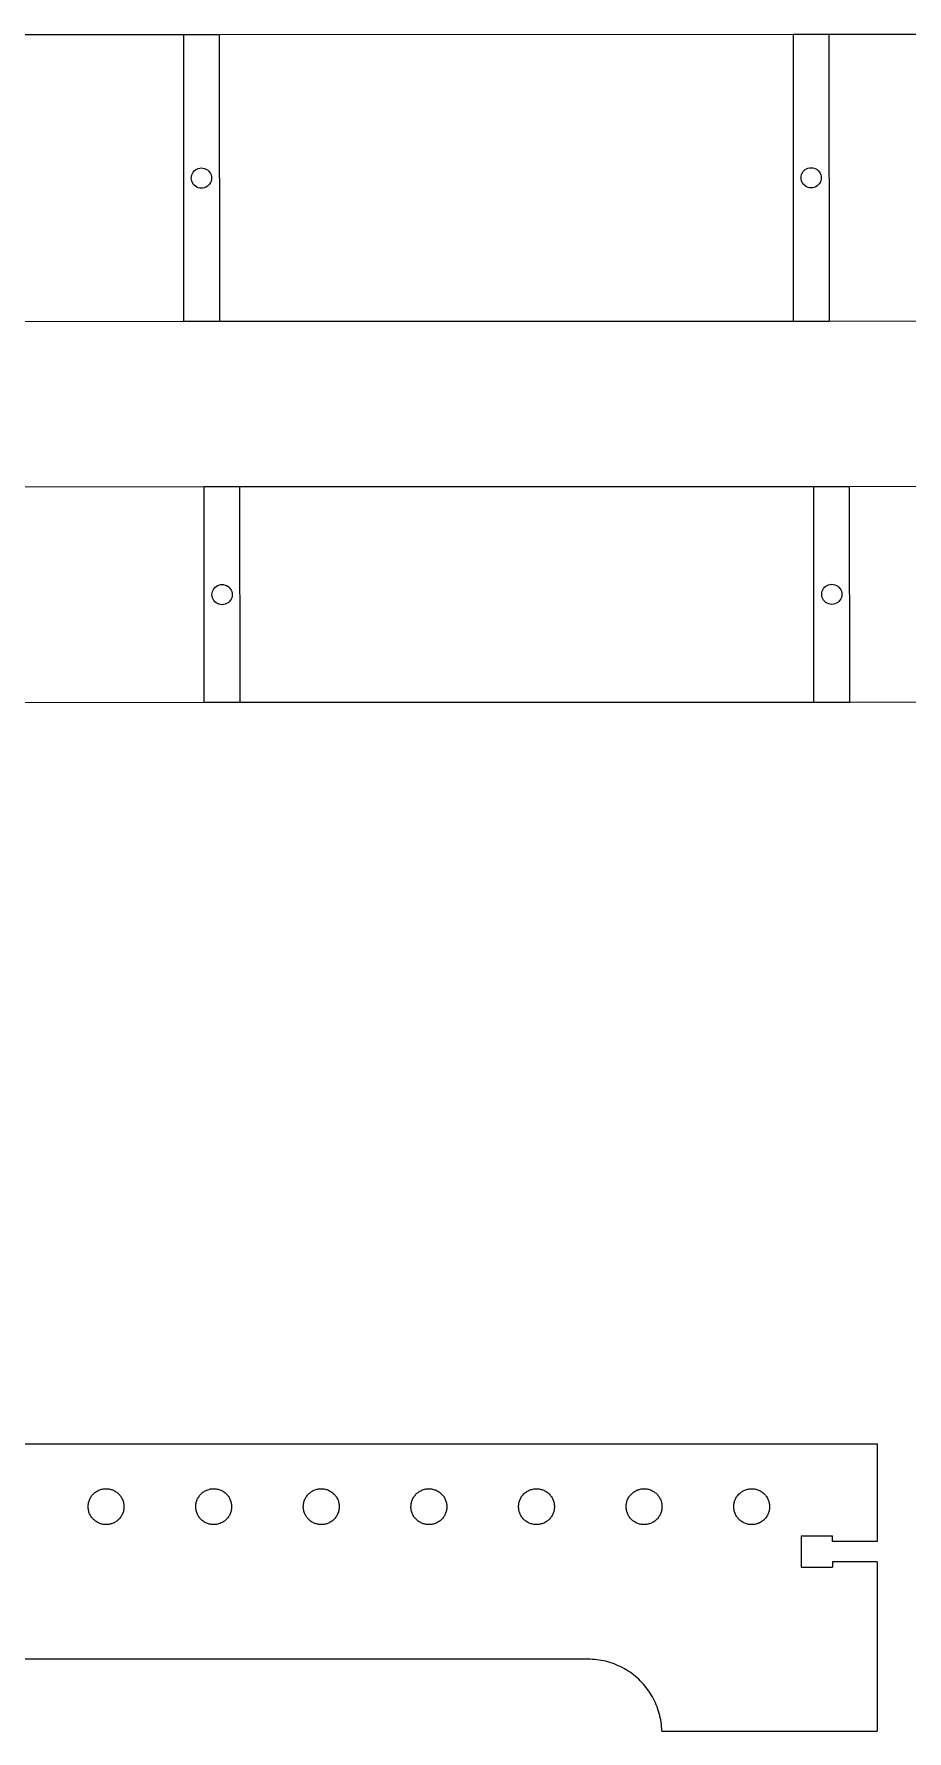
# Model space of a CAD drawing. Extents: x -71 to 71, y -22 to 22.
# Drawn here: x 41.87 to 54.04, y -22 to 1.64 of the extents above; entities that cross this region are included whole.
import ezdxf

# ---------------------------------------------------------------- set-up
doc = ezdxf.new("R2010")
doc.units = 0
doc.header["$MEASUREMENT"] = 0
doc.layers.get('0').update_dxf_attribs({"linetype": 'CONTINUOUS'})

msp = doc.modelspace()

# ---------------------------------------------------------------- linework, layer by layer
for p, q in [((35.956, 1.629), (43.956, 1.633)), ((43.956, 1.633), (43.958, -2.367)), ((43.956, 1.633), (44.456, 1.633)), ((44.456, 1.633), (52.456, 1.637)), ((44.456, 1.633), (44.458, -2.367)), ((52.456, 1.637), (52.458, -2.363)), ((52.456, 1.637), (52.956, 1.637)), ((52.956, 1.637), (60.956, 1.641)), ((52.956, 1.637), (52.958, -2.363)), ((44.143, -0.242), (44.163, -0.233)), ((44.163, -0.233), (44.185, -0.228)), ((44.185, -0.228), (44.207, -0.226)), ((44.207, -0.226), (44.229, -0.228)), ((44.229, -0.228), (44.25, -0.233)), ((44.25, -0.233), (44.271, -0.242)), ((52.643, -0.238), (52.663, -0.23)), ((52.663, -0.23), (52.685, -0.224)), ((52.685, -0.224), (52.707, -0.223)), ((52.707, -0.223), (52.729, -0.224)), ((52.729, -0.224), (52.75, -0.229)), ((52.75, -0.229), (52.771, -0.238)), ((44.066, -0.367), (44.068, -0.345)), ((44.068, -0.389), (44.066, -0.367)), ((44.068, -0.345), (44.073, -0.324)), ((44.073, -0.411), (44.068, -0.389)), ((44.073, -0.324), (44.082, -0.303)), ((44.082, -0.431), (44.073, -0.411)), ((44.082, -0.303), (44.093, -0.284)), ((44.093, -0.45), (44.082, -0.431)), ((44.093, -0.284), (44.108, -0.268)), ((44.108, -0.467), (44.093, -0.45)), ((44.108, -0.268), (44.124, -0.253)), ((44.124, -0.481), (44.108, -0.467)), ((44.124, -0.253), (44.143, -0.242)), ((44.271, -0.242), (44.29, -0.253)), ((44.29, -0.253), (44.306, -0.268)), ((44.306, -0.466), (44.29, -0.481)), ((44.306, -0.268), (44.321, -0.284)), ((44.321, -0.45), (44.306, -0.466)), ((44.321, -0.284), (44.332, -0.303)), ((44.332, -0.431), (44.321, -0.45)), ((44.332, -0.303), (44.341, -0.324)), ((44.341, -0.41), (44.332, -0.431)), ((44.341, -0.324), (44.346, -0.345)), ((44.346, -0.389), (44.341, -0.41)), ((44.346, -0.345), (44.348, -0.367)), ((44.348, -0.367), (44.346, -0.389)), ((52.566, -0.363), (52.568, -0.341)), ((52.568, -0.385), (52.566, -0.363)), ((52.568, -0.341), (52.573, -0.32)), ((52.573, -0.407), (52.568, -0.385)), ((52.573, -0.32), (52.582, -0.299)), ((52.582, -0.427), (52.573, -0.407)), ((52.582, -0.299), (52.593, -0.281)), ((52.593, -0.446), (52.582, -0.427)), ((52.593, -0.281), (52.608, -0.264)), ((52.608, -0.463), (52.593, -0.446)), ((52.608, -0.264), (52.624, -0.249)), ((52.624, -0.477), (52.608, -0.463)), ((52.624, -0.249), (52.643, -0.238)), ((52.771, -0.238), (52.79, -0.249)), ((52.79, -0.249), (52.806, -0.264)), ((52.806, -0.463), (52.79, -0.477)), ((52.806, -0.264), (52.821, -0.281)), ((52.821, -0.446), (52.806, -0.463)), ((52.821, -0.281), (52.832, -0.299)), ((52.832, -0.427), (52.821, -0.446)), ((52.832, -0.299), (52.841, -0.32)), ((52.841, -0.407), (52.832, -0.427)), ((52.841, -0.32), (52.846, -0.341)), ((52.846, -0.385), (52.841, -0.407)), ((52.846, -0.341), (52.848, -0.363)), ((52.848, -0.363), (52.846, -0.385)), ((44.143, -0.492), (44.124, -0.481)), ((44.164, -0.501), (44.143, -0.492)), ((44.185, -0.506), (44.164, -0.501)), ((44.207, -0.508), (44.185, -0.506)), ((44.229, -0.506), (44.207, -0.508)), ((44.251, -0.501), (44.229, -0.506)), ((44.271, -0.492), (44.251, -0.501)), ((44.29, -0.481), (44.271, -0.492)), ((52.643, -0.489), (52.624, -0.477)), ((52.664, -0.497), (52.643, -0.489)), ((52.685, -0.502), (52.664, -0.497)), ((52.707, -0.504), (52.685, -0.502)), ((52.729, -0.502), (52.707, -0.504)), ((52.751, -0.497), (52.729, -0.502)), ((52.771, -0.488), (52.751, -0.497)), ((52.79, -0.477), (52.771, -0.488)), ((52.458, -2.363), (44.458, -2.367)), ((52.958, -2.363), (52.458, -2.363)), ((60.958, -2.359), (52.958, -2.363)), ((43.958, -2.367), (35.958, -2.371)), ((44.458, -2.367), (43.958, -2.367)), ((44.244, -4.67), (36.244, -4.673)), ((44.246, -7.67), (44.244, -4.67)), ((44.744, -4.67), (44.244, -4.67)), ((52.744, -4.666), (44.744, -4.67)), ((44.746, -7.67), (44.744, -4.67)), ((52.746, -7.666), (52.744, -4.666)), ((53.244, -4.666), (52.744, -4.666)), ((61.244, -4.662), (53.244, -4.666)), ((53.246, -7.666), (53.244, -4.666)), ((44.356, -6.148), (44.361, -6.126)), ((44.361, -6.126), (44.37, -6.106)), ((44.37, -6.106), (44.381, -6.087)), ((44.381, -6.087), (44.395, -6.07)), ((44.395, -6.07), (44.412, -6.056)), ((44.412, -6.056), (44.431, -6.044)), ((44.431, -6.044), (44.451, -6.036)), ((44.451, -6.036), (44.473, -6.031)), ((44.473, -6.031), (44.495, -6.029)), ((44.495, -6.029), (44.517, -6.031)), ((44.517, -6.031), (44.538, -6.036)), ((44.538, -6.036), (44.559, -6.044)), ((44.559, -6.044), (44.578, -6.056)), ((44.578, -6.056), (44.594, -6.07)), ((44.594, -6.07), (44.609, -6.087)), ((44.609, -6.087), (44.62, -6.106)), ((44.62, -6.106), (44.629, -6.126)), ((44.629, -6.126), (44.634, -6.148)), ((52.854, -6.166), (52.856, -6.144)), ((52.856, -6.144), (52.861, -6.122)), ((52.861, -6.122), (52.87, -6.102)), ((52.87, -6.102), (52.881, -6.083)), ((52.881, -6.083), (52.895, -6.067)), ((52.895, -6.067), (52.912, -6.052)), ((52.912, -6.052), (52.931, -6.041)), ((52.931, -6.041), (52.951, -6.032)), ((52.951, -6.032), (52.973, -6.027)), ((52.973, -6.027), (52.995, -6.025)), ((52.995, -6.025), (53.017, -6.027)), ((53.017, -6.027), (53.038, -6.032)), ((53.038, -6.032), (53.059, -6.041)), ((53.059, -6.041), (53.078, -6.052)), ((53.078, -6.052), (53.094, -6.066)), ((53.094, -6.066), (53.109, -6.083)), ((53.109, -6.083), (53.12, -6.102)), ((53.12, -6.102), (53.129, -6.122)), ((53.129, -6.122), (53.134, -6.144)), ((53.134, -6.144), (53.136, -6.166)), ((44.354, -6.17), (44.356, -6.148)), ((44.356, -6.192), (44.354, -6.17)), ((44.361, -6.213), (44.356, -6.192)), ((44.37, -6.234), (44.361, -6.213)), ((44.381, -6.252), (44.37, -6.234)), ((44.396, -6.269), (44.381, -6.252)), ((44.412, -6.284), (44.396, -6.269)), ((44.431, -6.295), (44.412, -6.284)), ((44.452, -6.303), (44.431, -6.295)), ((44.473, -6.309), (44.452, -6.303)), ((44.495, -6.31), (44.473, -6.309)), ((44.517, -6.309), (44.495, -6.31)), ((44.538, -6.303), (44.517, -6.309)), ((44.559, -6.295), (44.538, -6.303)), ((44.578, -6.283), (44.559, -6.295)), ((44.594, -6.269), (44.578, -6.283)), ((44.609, -6.252), (44.594, -6.269)), ((44.62, -6.234), (44.609, -6.252)), ((44.629, -6.213), (44.62, -6.234)), ((44.634, -6.192), (44.629, -6.213)), ((44.634, -6.148), (44.636, -6.17)), ((44.636, -6.17), (44.634, -6.192)), ((52.856, -6.188), (52.854, -6.166)), ((52.861, -6.209), (52.856, -6.188)), ((52.87, -6.23), (52.861, -6.209)), ((52.881, -6.249), (52.87, -6.23)), ((52.896, -6.265), (52.881, -6.249)), ((52.912, -6.28), (52.896, -6.265)), ((52.931, -6.291), (52.912, -6.28)), ((52.952, -6.3), (52.931, -6.291)), ((52.973, -6.305), (52.952, -6.3)), ((52.995, -6.307), (52.973, -6.305)), ((53.017, -6.305), (52.995, -6.307)), ((53.038, -6.3), (53.017, -6.305)), ((53.059, -6.291), (53.038, -6.3)), ((53.078, -6.28), (53.059, -6.291)), ((53.094, -6.265), (53.078, -6.28)), ((53.109, -6.249), (53.094, -6.265)), ((53.12, -6.23), (53.109, -6.249)), ((53.129, -6.209), (53.12, -6.23)), ((53.134, -6.188), (53.129, -6.209)), ((53.136, -6.166), (53.134, -6.188)), ((36.246, -7.673), (44.246, -7.67)), ((44.246, -7.67), (44.746, -7.67)), ((44.746, -7.67), (52.746, -7.666)), ((52.746, -7.666), (53.246, -7.666)), ((53.246, -7.666), (61.246, -7.662)), ((35.628, -17.999), (53.628, -18)), ((53.628, -18), (53.628, -19.36)), ((42.722, -18.679), (42.732, -18.671)), ((42.732, -18.671), (42.743, -18.664)), ((42.743, -18.664), (42.754, -18.657)), ((42.754, -18.657), (42.766, -18.651)), ((42.766, -18.651), (42.778, -18.646)), ((42.778, -18.646), (42.79, -18.641)), ((42.79, -18.641), (42.802, -18.636)), ((42.802, -18.636), (42.815, -18.633)), ((42.815, -18.633), (42.828, -18.63)), ((42.828, -18.63), (42.841, -18.627)), ((42.841, -18.627), (42.854, -18.626)), ((42.854, -18.626), (42.867, -18.625)), ((42.867, -18.625), (42.88, -18.625)), ((42.88, -18.625), (42.893, -18.625)), ((42.893, -18.625), (42.906, -18.626)), ((42.906, -18.626), (42.919, -18.628)), ((42.919, -18.628), (42.932, -18.63)), ((42.932, -18.63), (42.944, -18.634)), ((42.944, -18.634), (42.957, -18.637)), ((42.957, -18.637), (42.969, -18.642)), ((42.969, -18.642), (42.981, -18.647)), ((42.981, -18.647), (42.993, -18.653)), ((42.993, -18.653), (43.004, -18.659)), ((43.004, -18.659), (43.016, -18.666)), ((43.016, -18.666), (43.026, -18.673)), ((43.026, -18.673), (43.037, -18.681)), ((44.218, -18.683), (44.228, -18.675)), ((44.228, -18.675), (44.239, -18.667)), ((44.239, -18.667), (44.25, -18.66)), ((44.25, -18.66), (44.261, -18.654)), ((44.261, -18.654), (44.273, -18.648)), ((44.273, -18.648), (44.285, -18.643)), ((44.285, -18.643), (44.297, -18.638)), ((44.297, -18.638), (44.31, -18.634)), ((44.31, -18.634), (44.322, -18.631)), ((44.322, -18.631), (44.335, -18.628)), ((44.335, -18.628), (44.348, -18.627)), ((44.348, -18.627), (44.361, -18.625)), ((44.361, -18.625), (44.374, -18.625)), ((44.374, -18.625), (44.387, -18.625)), ((44.387, -18.625), (44.4, -18.626)), ((44.4, -18.626), (44.413, -18.627)), ((44.413, -18.627), (44.426, -18.629)), ((44.426, -18.629), (44.439, -18.632)), ((44.439, -18.632), (44.452, -18.636)), ((44.452, -18.636), (44.464, -18.64)), ((44.464, -18.64), (44.476, -18.645)), ((44.476, -18.645), (44.488, -18.65)), ((44.488, -18.65), (44.5, -18.656)), ((44.5, -18.656), (44.511, -18.663)), ((44.511, -18.663), (44.522, -18.67)), ((44.522, -18.67), (44.532, -18.678)), ((45.722, -18.68), (45.732, -18.672)), ((45.732, -18.672), (45.743, -18.664)), ((45.743, -18.664), (45.754, -18.658)), ((45.754, -18.658), (45.766, -18.651)), ((45.766, -18.651), (45.778, -18.646)), ((45.778, -18.646), (45.79, -18.641)), ((45.79, -18.641), (45.802, -18.637)), ((45.802, -18.637), (45.815, -18.633)), ((45.815, -18.633), (45.828, -18.63)), ((45.828, -18.63), (45.84, -18.628)), ((45.84, -18.628), (45.853, -18.626)), ((45.853, -18.626), (45.866, -18.625)), ((45.866, -18.625), (45.88, -18.625)), ((45.88, -18.625), (45.893, -18.625)), ((45.893, -18.625), (45.906, -18.626)), ((45.906, -18.626), (45.919, -18.628)), ((45.919, -18.628), (45.931, -18.631)), ((45.931, -18.631), (45.944, -18.634)), ((45.944, -18.634), (45.957, -18.637)), ((45.957, -18.637), (45.969, -18.642)), ((45.969, -18.642), (45.981, -18.647)), ((45.981, -18.647), (45.993, -18.653)), ((45.993, -18.653), (46.004, -18.659)), ((46.004, -18.659), (46.015, -18.666)), ((46.015, -18.666), (46.026, -18.673)), ((46.026, -18.673), (46.037, -18.681)), ((47.222, -18.68), (47.232, -18.672)), ((47.232, -18.672), (47.243, -18.665)), ((47.243, -18.665), (47.254, -18.658)), ((47.254, -18.658), (47.266, -18.652)), ((47.266, -18.652), (47.278, -18.646)), ((47.278, -18.646), (47.29, -18.641)), ((47.29, -18.641), (47.302, -18.637)), ((47.302, -18.637), (47.315, -18.633)), ((47.315, -18.633), (47.327, -18.63)), ((47.327, -18.63), (47.34, -18.628)), ((47.34, -18.628), (47.353, -18.626)), ((47.353, -18.626), (47.366, -18.625)), ((47.366, -18.625), (47.379, -18.625)), ((47.379, -18.625), (47.392, -18.625)), ((47.392, -18.625), (47.405, -18.626)), ((47.405, -18.626), (47.418, -18.628)), ((47.418, -18.628), (47.431, -18.631)), ((47.431, -18.631), (47.444, -18.634)), ((47.444, -18.634), (47.457, -18.638)), ((47.457, -18.638), (47.469, -18.642)), ((47.469, -18.642), (47.481, -18.647)), ((47.481, -18.647), (47.493, -18.653)), ((47.493, -18.653), (47.504, -18.659)), ((47.504, -18.659), (47.515, -18.666)), ((47.515, -18.666), (47.526, -18.673)), ((47.526, -18.673), (47.536, -18.681)), ((48.721, -18.681), (48.731, -18.673)), ((48.731, -18.673), (48.742, -18.665)), ((48.742, -18.665), (48.753, -18.659)), ((48.753, -18.659), (48.765, -18.652)), ((48.765, -18.652), (48.776, -18.647)), ((48.776, -18.647), (48.789, -18.642)), ((48.789, -18.642), (48.801, -18.637)), ((48.801, -18.637), (48.813, -18.634)), ((48.813, -18.634), (48.826, -18.63)), ((48.826, -18.63), (48.839, -18.628)), ((48.839, -18.628), (48.852, -18.626)), ((48.852, -18.626), (48.865, -18.625)), ((48.865, -18.625), (48.878, -18.625)), ((48.878, -18.625), (48.891, -18.625)), ((48.891, -18.625), (48.904, -18.626)), ((48.904, -18.626), (48.917, -18.628)), ((48.917, -18.628), (48.93, -18.63)), ((48.93, -18.63), (48.943, -18.634)), ((48.943, -18.634), (48.955, -18.637)), ((48.955, -18.637), (48.968, -18.642)), ((48.968, -18.642), (48.98, -18.647)), ((48.98, -18.647), (48.992, -18.652)), ((48.992, -18.652), (49.003, -18.659)), ((49.003, -18.659), (49.014, -18.665)), ((49.014, -18.665), (49.025, -18.673)), ((49.025, -18.673), (49.035, -18.681)), ((50.22, -18.681), (50.23, -18.673)), ((50.23, -18.673), (50.241, -18.666)), ((50.241, -18.666), (50.252, -18.659)), ((50.252, -18.659), (50.264, -18.653)), ((50.264, -18.653), (50.276, -18.647)), ((50.276, -18.647), (50.288, -18.642)), ((50.288, -18.642), (50.3, -18.638)), ((50.3, -18.638), (50.312, -18.634)), ((50.312, -18.634), (50.325, -18.631)), ((50.325, -18.631), (50.338, -18.628)), ((50.338, -18.628), (50.351, -18.627)), ((50.351, -18.627), (50.364, -18.626)), ((50.364, -18.626), (50.377, -18.625)), ((50.377, -18.625), (50.39, -18.625)), ((50.39, -18.625), (50.403, -18.626)), ((50.403, -18.626), (50.416, -18.628)), ((50.416, -18.628), (50.429, -18.63)), ((50.429, -18.63), (50.442, -18.633)), ((50.442, -18.633), (50.454, -18.637)), ((50.454, -18.637), (50.467, -18.641)), ((50.467, -18.641), (50.479, -18.646)), ((50.479, -18.646), (50.491, -18.652)), ((50.491, -18.652), (50.502, -18.658)), ((50.502, -18.658), (50.513, -18.665)), ((50.513, -18.665), (50.524, -18.672)), ((50.524, -18.672), (50.535, -18.68)), ((51.716, -18.685), (51.727, -18.676)), ((51.727, -18.676), (51.737, -18.669)), ((51.737, -18.669), (51.748, -18.662)), ((51.748, -18.662), (51.76, -18.655)), ((51.76, -18.655), (51.771, -18.649)), ((51.771, -18.649), (51.783, -18.644)), ((51.783, -18.644), (51.795, -18.639)), ((51.795, -18.639), (51.808, -18.635)), ((51.808, -18.635), (51.821, -18.632)), ((51.821, -18.632), (51.833, -18.629)), ((51.833, -18.629), (51.846, -18.627)), ((51.846, -18.627), (51.859, -18.626)), ((51.859, -18.626), (51.872, -18.625)), ((51.872, -18.625), (51.886, -18.625)), ((51.886, -18.625), (51.899, -18.626)), ((51.899, -18.626), (51.912, -18.627)), ((51.912, -18.627), (51.925, -18.63)), ((51.925, -18.63), (51.937, -18.632)), ((51.937, -18.632), (51.95, -18.636)), ((51.95, -18.636), (51.962, -18.64)), ((51.962, -18.64), (51.975, -18.645)), ((51.975, -18.645), (51.987, -18.65)), ((51.987, -18.65), (51.998, -18.656)), ((51.998, -18.656), (52.009, -18.662)), ((52.009, -18.662), (52.02, -18.67)), ((52.02, -18.67), (52.031, -18.677)), ((42.628, -18.873), (42.629, -18.86)), ((42.628, -18.886), (42.628, -18.873)), ((42.629, -18.899), (42.628, -18.886)), ((42.629, -18.86), (42.63, -18.847)), ((42.631, -18.912), (42.629, -18.899)), ((42.63, -18.847), (42.631, -18.834)), ((42.631, -18.834), (42.634, -18.821)), ((42.633, -18.925), (42.631, -18.912)), ((42.634, -18.821), (42.637, -18.808)), ((42.637, -18.808), (42.641, -18.796)), ((42.641, -18.796), (42.645, -18.784)), ((42.645, -18.784), (42.65, -18.772)), ((42.65, -18.772), (42.656, -18.76)), ((42.656, -18.76), (42.662, -18.748)), ((42.662, -18.748), (42.669, -18.737)), ((42.669, -18.737), (42.677, -18.726)), ((42.677, -18.726), (42.685, -18.716)), ((42.685, -18.716), (42.693, -18.706)), ((42.693, -18.706), (42.702, -18.697)), ((42.702, -18.697), (42.712, -18.688)), ((42.712, -18.688), (42.722, -18.679)), ((43.037, -18.681), (43.047, -18.69)), ((43.047, -18.69), (43.056, -18.699)), ((43.056, -18.699), (43.065, -18.708)), ((43.065, -18.708), (43.073, -18.718)), ((43.073, -18.718), (43.081, -18.729)), ((43.081, -18.729), (43.089, -18.74)), ((43.089, -18.74), (43.095, -18.751)), ((43.095, -18.751), (43.102, -18.762)), ((43.102, -18.762), (43.107, -18.774)), ((43.107, -18.774), (43.112, -18.786)), ((43.112, -18.786), (43.116, -18.799)), ((43.116, -18.799), (43.12, -18.811)), ((43.12, -18.811), (43.123, -18.824)), ((43.123, -18.824), (43.125, -18.837)), ((43.125, -18.837), (43.127, -18.85)), ((43.127, -18.902), (43.125, -18.915)), ((43.127, -18.85), (43.128, -18.863)), ((43.128, -18.889), (43.127, -18.902)), ((43.128, -18.863), (43.128, -18.876)), ((43.128, -18.876), (43.128, -18.889)), ((44.128, -18.866), (44.129, -18.852)), ((44.128, -18.879), (44.128, -18.866)), ((44.129, -18.892), (44.128, -18.879)), ((44.129, -18.852), (44.131, -18.839)), ((44.13, -18.905), (44.129, -18.892)), ((44.132, -18.918), (44.13, -18.905)), ((44.131, -18.839), (44.133, -18.827)), ((44.133, -18.827), (44.136, -18.814)), ((44.136, -18.814), (44.139, -18.801)), ((44.139, -18.801), (44.143, -18.789)), ((44.143, -18.789), (44.148, -18.777)), ((44.148, -18.777), (44.154, -18.765)), ((44.154, -18.765), (44.16, -18.753)), ((44.16, -18.753), (44.166, -18.742)), ((44.166, -18.742), (44.174, -18.731)), ((44.174, -18.731), (44.181, -18.72)), ((44.181, -18.72), (44.19, -18.71)), ((44.19, -18.71), (44.199, -18.701)), ((44.199, -18.701), (44.208, -18.692)), ((44.208, -18.692), (44.218, -18.683)), ((44.532, -18.678), (44.543, -18.686)), ((44.543, -18.686), (44.552, -18.695)), ((44.552, -18.695), (44.561, -18.705)), ((44.561, -18.705), (44.57, -18.714)), ((44.57, -18.714), (44.578, -18.725)), ((44.578, -18.725), (44.586, -18.735)), ((44.586, -18.735), (44.593, -18.746)), ((44.593, -18.746), (44.599, -18.758)), ((44.599, -18.758), (44.605, -18.769)), ((44.605, -18.769), (44.61, -18.781)), ((44.61, -18.781), (44.615, -18.794)), ((44.615, -18.794), (44.619, -18.806)), ((44.619, -18.806), (44.622, -18.819)), ((44.622, -18.819), (44.624, -18.832)), ((44.626, -18.91), (44.623, -18.923)), ((44.624, -18.832), (44.626, -18.845)), ((44.626, -18.845), (44.628, -18.858)), ((44.627, -18.897), (44.626, -18.91)), ((44.628, -18.884), (44.627, -18.897)), ((44.628, -18.858), (44.628, -18.871)), ((44.628, -18.871), (44.628, -18.884)), ((45.628, -18.873), (45.629, -18.86)), ((45.628, -18.887), (45.628, -18.873)), ((45.629, -18.9), (45.628, -18.887)), ((45.629, -18.86), (45.63, -18.847)), ((45.631, -18.913), (45.629, -18.9)), ((45.63, -18.847), (45.631, -18.834)), ((45.631, -18.834), (45.634, -18.822)), ((45.633, -18.925), (45.631, -18.913)), ((45.634, -18.822), (45.637, -18.809)), ((45.637, -18.809), (45.641, -18.796)), ((45.641, -18.796), (45.645, -18.784)), ((45.645, -18.784), (45.65, -18.772)), ((45.65, -18.772), (45.656, -18.76)), ((45.656, -18.76), (45.662, -18.749)), ((45.662, -18.749), (45.669, -18.738)), ((45.669, -18.738), (45.677, -18.727)), ((45.677, -18.727), (45.685, -18.716)), ((45.685, -18.716), (45.693, -18.707)), ((45.693, -18.707), (45.702, -18.697)), ((45.702, -18.697), (45.712, -18.688)), ((45.712, -18.688), (45.722, -18.68)), ((46.037, -18.681), (46.046, -18.69)), ((46.046, -18.69), (46.056, -18.699)), ((46.056, -18.699), (46.065, -18.709)), ((46.065, -18.709), (46.073, -18.719)), ((46.073, -18.719), (46.081, -18.729)), ((46.081, -18.729), (46.089, -18.74)), ((46.089, -18.74), (46.095, -18.751)), ((46.095, -18.751), (46.102, -18.763)), ((46.102, -18.763), (46.107, -18.774)), ((46.107, -18.774), (46.112, -18.786)), ((46.112, -18.786), (46.116, -18.799)), ((46.116, -18.799), (46.12, -18.811)), ((46.12, -18.811), (46.123, -18.824)), ((46.123, -18.824), (46.125, -18.837)), ((46.125, -18.837), (46.127, -18.85)), ((46.127, -18.902), (46.125, -18.915)), ((46.127, -18.85), (46.128, -18.863)), ((46.128, -18.889), (46.127, -18.902)), ((46.128, -18.863), (46.128, -18.876)), ((46.128, -18.876), (46.128, -18.889)), ((47.128, -18.874), (47.129, -18.861)), ((47.128, -18.887), (47.128, -18.874)), ((47.129, -18.9), (47.128, -18.887)), ((47.129, -18.861), (47.13, -18.848)), ((47.131, -18.913), (47.129, -18.9)), ((47.13, -18.848), (47.131, -18.835)), ((47.131, -18.835), (47.134, -18.822)), ((47.133, -18.926), (47.131, -18.913)), ((47.134, -18.822), (47.137, -18.809)), ((47.137, -18.809), (47.141, -18.797)), ((47.141, -18.797), (47.145, -18.784)), ((47.145, -18.784), (47.15, -18.772)), ((47.15, -18.772), (47.156, -18.76)), ((47.156, -18.76), (47.162, -18.749)), ((47.162, -18.749), (47.169, -18.738)), ((47.169, -18.738), (47.177, -18.727)), ((47.177, -18.727), (47.185, -18.717)), ((47.185, -18.717), (47.193, -18.707)), ((47.193, -18.707), (47.202, -18.697)), ((47.202, -18.697), (47.212, -18.688)), ((47.212, -18.688), (47.222, -18.68)), ((47.536, -18.681), (47.546, -18.69)), ((47.546, -18.69), (47.556, -18.699)), ((47.556, -18.699), (47.565, -18.709)), ((47.565, -18.709), (47.573, -18.719)), ((47.573, -18.719), (47.581, -18.729)), ((47.581, -18.729), (47.588, -18.74)), ((47.588, -18.74), (47.595, -18.751)), ((47.595, -18.751), (47.601, -18.762)), ((47.601, -18.762), (47.607, -18.774)), ((47.607, -18.774), (47.612, -18.786)), ((47.612, -18.786), (47.616, -18.799)), ((47.616, -18.799), (47.62, -18.811)), ((47.62, -18.811), (47.623, -18.824)), ((47.623, -18.824), (47.625, -18.837)), ((47.625, -18.837), (47.627, -18.85)), ((47.627, -18.902), (47.625, -18.915)), ((47.627, -18.85), (47.628, -18.863)), ((47.628, -18.889), (47.627, -18.902)), ((47.628, -18.863), (47.628, -18.876)), ((47.628, -18.876), (47.628, -18.889)), ((48.628, -18.875), (48.629, -18.862)), ((48.629, -18.888), (48.628, -18.875)), ((48.629, -18.862), (48.63, -18.849)), ((48.63, -18.901), (48.629, -18.888)), ((48.63, -18.849), (48.631, -18.836)), ((48.631, -18.914), (48.63, -18.901)), ((48.631, -18.836), (48.634, -18.823)), ((48.634, -18.823), (48.637, -18.81)), ((48.637, -18.81), (48.64, -18.798)), ((48.64, -18.798), (48.645, -18.785)), ((48.645, -18.785), (48.65, -18.773)), ((48.65, -18.773), (48.655, -18.762)), ((48.655, -18.762), (48.662, -18.75)), ((48.662, -18.75), (48.668, -18.739)), ((48.668, -18.739), (48.676, -18.728)), ((48.676, -18.728), (48.684, -18.718)), ((48.684, -18.718), (48.692, -18.708)), ((48.692, -18.708), (48.701, -18.698)), ((48.701, -18.698), (48.711, -18.689)), ((48.711, -18.689), (48.721, -18.681)), ((49.035, -18.681), (49.045, -18.689)), ((49.045, -18.689), (49.055, -18.698)), ((49.055, -18.698), (49.064, -18.708)), ((49.064, -18.708), (49.072, -18.718)), ((49.072, -18.718), (49.08, -18.728)), ((49.08, -18.728), (49.088, -18.739)), ((49.088, -18.739), (49.095, -18.75)), ((49.095, -18.75), (49.101, -18.762)), ((49.101, -18.762), (49.107, -18.773)), ((49.107, -18.773), (49.112, -18.785)), ((49.112, -18.785), (49.116, -18.798)), ((49.116, -18.798), (49.12, -18.81)), ((49.12, -18.81), (49.123, -18.823)), ((49.123, -18.823), (49.125, -18.836)), ((49.125, -18.836), (49.127, -18.849)), ((49.127, -18.901), (49.125, -18.914)), ((49.127, -18.849), (49.128, -18.862)), ((49.128, -18.888), (49.127, -18.901)), ((49.128, -18.862), (49.128, -18.875)), ((49.128, -18.875), (49.128, -18.888)), ((50.128, -18.863), (50.129, -18.85)), ((50.128, -18.876), (50.128, -18.863)), ((50.129, -18.889), (50.128, -18.876)), ((50.129, -18.85), (50.131, -18.837)), ((50.13, -18.902), (50.129, -18.889)), ((50.131, -18.915), (50.13, -18.902)), ((50.131, -18.837), (50.133, -18.824)), ((50.133, -18.824), (50.136, -18.811)), ((50.136, -18.811), (50.14, -18.799)), ((50.14, -18.799), (50.144, -18.787)), ((50.144, -18.787), (50.149, -18.774)), ((50.149, -18.774), (50.155, -18.763)), ((50.155, -18.763), (50.161, -18.751)), ((50.161, -18.751), (50.168, -18.74)), ((50.168, -18.74), (50.175, -18.729)), ((50.175, -18.729), (50.183, -18.719)), ((50.183, -18.719), (50.192, -18.709)), ((50.192, -18.709), (50.201, -18.699)), ((50.201, -18.699), (50.21, -18.69)), ((50.21, -18.69), (50.22, -18.681)), ((50.535, -18.68), (50.545, -18.689)), ((50.545, -18.689), (50.554, -18.698)), ((50.554, -18.698), (50.563, -18.707)), ((50.563, -18.707), (50.572, -18.717)), ((50.572, -18.717), (50.58, -18.727)), ((50.58, -18.727), (50.587, -18.738)), ((50.587, -18.738), (50.594, -18.749)), ((50.594, -18.749), (50.6, -18.761)), ((50.6, -18.761), (50.606, -18.772)), ((50.606, -18.772), (50.611, -18.785)), ((50.611, -18.785), (50.616, -18.797)), ((50.616, -18.797), (50.619, -18.809)), ((50.619, -18.809), (50.622, -18.822)), ((50.622, -18.822), (50.625, -18.835)), ((50.625, -18.835), (50.627, -18.848)), ((50.627, -18.9), (50.625, -18.913)), ((50.627, -18.848), (50.628, -18.861)), ((50.628, -18.887), (50.627, -18.9)), ((50.628, -18.861), (50.628, -18.874)), ((50.628, -18.874), (50.628, -18.887)), ((51.628, -18.868), (51.629, -18.855)), ((51.628, -18.881), (51.628, -18.868)), ((51.629, -18.894), (51.628, -18.881)), ((51.629, -18.855), (51.63, -18.842)), ((51.63, -18.907), (51.629, -18.894)), ((51.63, -18.842), (51.633, -18.829)), ((51.632, -18.92), (51.63, -18.907)), ((51.633, -18.829), (51.635, -18.816)), ((51.635, -18.816), (51.639, -18.803)), ((51.639, -18.803), (51.643, -18.791)), ((51.643, -18.791), (51.648, -18.779)), ((51.648, -18.779), (51.653, -18.767)), ((51.653, -18.767), (51.659, -18.755)), ((51.659, -18.755), (51.665, -18.744)), ((51.665, -18.744), (51.673, -18.733)), ((51.673, -18.733), (51.68, -18.722)), ((51.68, -18.722), (51.689, -18.712)), ((51.689, -18.712), (51.697, -18.703)), ((51.697, -18.703), (51.707, -18.693)), ((51.707, -18.693), (51.716, -18.685)), ((52.031, -18.677), (52.041, -18.686)), ((52.041, -18.686), (52.051, -18.694)), ((52.051, -18.694), (52.06, -18.704)), ((52.06, -18.704), (52.069, -18.713)), ((52.069, -18.713), (52.077, -18.724)), ((52.077, -18.724), (52.085, -18.734)), ((52.085, -18.734), (52.092, -18.745)), ((52.092, -18.745), (52.098, -18.757)), ((52.098, -18.757), (52.104, -18.768)), ((52.104, -18.768), (52.109, -18.78)), ((52.109, -18.78), (52.114, -18.793)), ((52.114, -18.793), (52.118, -18.805)), ((52.118, -18.805), (52.121, -18.818)), ((52.121, -18.818), (52.124, -18.83)), ((52.124, -18.83), (52.126, -18.843)), ((52.126, -18.909), (52.124, -18.922)), ((52.126, -18.843), (52.127, -18.856)), ((52.127, -18.896), (52.126, -18.909)), ((52.127, -18.856), (52.128, -18.87)), ((52.128, -18.883), (52.127, -18.896)), ((52.128, -18.87), (52.128, -18.883)), ((42.636, -18.938), (42.633, -18.925)), ((42.64, -18.95), (42.636, -18.938)), ((42.644, -18.963), (42.64, -18.95)), ((42.649, -18.975), (42.644, -18.963)), ((42.655, -18.987), (42.649, -18.975)), ((42.661, -18.998), (42.655, -18.987)), ((42.668, -19.009), (42.661, -18.998)), ((42.675, -19.02), (42.668, -19.009)), ((42.683, -19.031), (42.675, -19.02)), ((42.691, -19.041), (42.683, -19.031)), ((42.7, -19.05), (42.691, -19.041)), ((42.71, -19.059), (42.7, -19.05)), ((42.72, -19.068), (42.71, -19.059)), ((42.73, -19.076), (42.72, -19.068)), ((42.741, -19.083), (42.73, -19.076)), ((42.752, -19.09), (42.741, -19.083)), ((42.763, -19.097), (42.752, -19.09)), ((42.775, -19.102), (42.763, -19.097)), ((42.787, -19.107), (42.775, -19.102)), ((42.799, -19.112), (42.787, -19.107)), ((42.812, -19.116), (42.799, -19.112)), ((42.825, -19.119), (42.812, -19.116)), ((42.838, -19.121), (42.825, -19.119)), ((42.851, -19.123), (42.838, -19.121)), ((42.864, -19.124), (42.851, -19.123)), ((42.877, -19.125), (42.864, -19.124)), ((42.89, -19.124), (42.877, -19.125)), ((42.903, -19.123), (42.89, -19.124)), ((42.916, -19.122), (42.903, -19.123)), ((42.929, -19.119), (42.916, -19.122)), ((42.941, -19.116), (42.929, -19.119)), ((42.954, -19.113), (42.941, -19.116)), ((42.966, -19.109), (42.954, -19.113)), ((42.978, -19.104), (42.966, -19.109)), ((42.99, -19.098), (42.978, -19.104)), ((43.002, -19.092), (42.99, -19.098)), ((43.013, -19.085), (43.002, -19.092)), ((43.024, -19.078), (43.013, -19.085)), ((43.034, -19.07), (43.024, -19.078)), ((43.044, -19.061), (43.034, -19.07)), ((43.054, -19.052), (43.044, -19.061)), ((43.063, -19.043), (43.054, -19.052)), ((43.071, -19.033), (43.063, -19.043)), ((43.08, -19.023), (43.071, -19.033)), ((43.087, -19.012), (43.08, -19.023)), ((43.094, -19.001), (43.087, -19.012)), ((43.1, -18.989), (43.094, -19.001)), ((43.106, -18.978), (43.1, -18.989)), ((43.111, -18.966), (43.106, -18.978)), ((43.115, -18.953), (43.111, -18.966)), ((43.119, -18.941), (43.115, -18.953)), ((43.122, -18.928), (43.119, -18.941)), ((43.125, -18.915), (43.122, -18.928)), ((44.134, -18.931), (44.132, -18.918)), ((44.138, -18.943), (44.134, -18.931)), ((44.142, -18.956), (44.138, -18.943)), ((44.146, -18.968), (44.142, -18.956)), ((44.151, -18.98), (44.146, -18.968)), ((44.157, -18.992), (44.151, -18.98)), ((44.164, -19.003), (44.157, -18.992)), ((44.171, -19.014), (44.164, -19.003)), ((44.178, -19.025), (44.171, -19.014)), ((44.186, -19.035), (44.178, -19.025)), ((44.195, -19.045), (44.186, -19.035)), ((44.204, -19.054), (44.195, -19.045)), ((44.214, -19.063), (44.204, -19.054)), ((44.224, -19.071), (44.214, -19.063)), ((44.234, -19.079), (44.224, -19.071)), ((44.245, -19.086), (44.234, -19.079)), ((44.257, -19.093), (44.245, -19.086)), ((44.268, -19.099), (44.257, -19.093)), ((44.28, -19.105), (44.268, -19.099)), ((44.292, -19.109), (44.28, -19.105)), ((44.305, -19.114), (44.292, -19.109)), ((44.317, -19.117), (44.305, -19.114)), ((44.33, -19.12), (44.317, -19.117)), ((44.343, -19.122), (44.33, -19.12)), ((44.356, -19.124), (44.343, -19.122)), ((44.369, -19.125), (44.356, -19.124)), ((44.382, -19.125), (44.369, -19.125)), ((44.395, -19.124), (44.382, -19.125)), ((44.408, -19.123), (44.395, -19.124)), ((44.421, -19.121), (44.408, -19.123)), ((44.434, -19.118), (44.421, -19.121)), ((44.447, -19.115), (44.434, -19.118)), ((44.459, -19.111), (44.447, -19.115)), ((44.471, -19.107), (44.459, -19.111)), ((44.483, -19.101), (44.471, -19.107)), ((44.495, -19.096), (44.483, -19.101)), ((44.507, -19.089), (44.495, -19.096)), ((44.518, -19.082), (44.507, -19.089)), ((44.528, -19.075), (44.518, -19.082)), ((44.539, -19.067), (44.528, -19.075)), ((44.548, -19.058), (44.539, -19.067)), ((44.558, -19.049), (44.548, -19.058)), ((44.567, -19.039), (44.558, -19.049)), ((44.575, -19.029), (44.567, -19.039)), ((44.583, -19.018), (44.575, -19.029)), ((44.59, -19.008), (44.583, -19.018)), ((44.597, -18.996), (44.59, -19.008)), ((44.603, -18.985), (44.597, -18.996)), ((44.608, -18.973), (44.603, -18.985)), ((44.613, -18.961), (44.608, -18.973)), ((44.617, -18.948), (44.613, -18.961)), ((44.621, -18.936), (44.617, -18.948)), ((44.623, -18.923), (44.621, -18.936)), ((45.636, -18.938), (45.633, -18.925)), ((45.64, -18.951), (45.636, -18.938)), ((45.644, -18.963), (45.64, -18.951)), ((45.649, -18.975), (45.644, -18.963)), ((45.655, -18.987), (45.649, -18.975)), ((45.661, -18.999), (45.655, -18.987)), ((45.668, -19.01), (45.661, -18.999)), ((45.675, -19.021), (45.668, -19.01)), ((45.683, -19.031), (45.675, -19.021)), ((45.691, -19.041), (45.683, -19.031)), ((45.7, -19.051), (45.691, -19.041)), ((45.71, -19.06), (45.7, -19.051)), ((45.72, -19.068), (45.71, -19.06)), ((45.73, -19.076), (45.72, -19.068)), ((45.741, -19.084), (45.73, -19.076)), ((45.752, -19.091), (45.741, -19.084)), ((45.763, -19.097), (45.752, -19.091)), ((45.775, -19.103), (45.763, -19.097)), ((45.787, -19.108), (45.775, -19.103)), ((45.8, -19.112), (45.787, -19.108)), ((45.812, -19.116), (45.8, -19.112)), ((45.825, -19.119), (45.812, -19.116)), ((45.838, -19.122), (45.825, -19.119)), ((45.851, -19.123), (45.838, -19.122)), ((45.864, -19.124), (45.851, -19.123)), ((45.877, -19.125), (45.864, -19.124)), ((45.89, -19.125), (45.877, -19.125)), ((45.903, -19.124), (45.89, -19.125)), ((45.916, -19.122), (45.903, -19.124)), ((45.929, -19.12), (45.916, -19.122)), ((45.942, -19.117), (45.929, -19.12)), ((45.954, -19.113), (45.942, -19.117)), ((45.966, -19.109), (45.954, -19.113)), ((45.979, -19.104), (45.966, -19.109)), ((45.99, -19.098), (45.979, -19.104)), ((46.002, -19.092), (45.99, -19.098)), ((46.013, -19.085), (46.002, -19.092)), ((46.024, -19.078), (46.013, -19.085)), ((46.034, -19.07), (46.024, -19.078)), ((46.044, -19.062), (46.034, -19.07)), ((46.054, -19.053), (46.044, -19.062)), ((46.063, -19.043), (46.054, -19.053)), ((46.072, -19.033), (46.063, -19.043)), ((46.08, -19.023), (46.072, -19.033)), ((46.087, -19.012), (46.08, -19.023)), ((46.094, -19.001), (46.087, -19.012)), ((46.1, -18.99), (46.094, -19.001)), ((46.106, -18.978), (46.1, -18.99)), ((46.111, -18.966), (46.106, -18.978)), ((46.116, -18.953), (46.111, -18.966)), ((46.119, -18.941), (46.116, -18.953)), ((46.122, -18.928), (46.119, -18.941)), ((46.125, -18.915), (46.122, -18.928)), ((47.136, -18.938), (47.133, -18.926)), ((47.14, -18.951), (47.136, -18.938)), ((47.144, -18.963), (47.14, -18.951)), ((47.149, -18.976), (47.144, -18.963)), ((47.155, -18.987), (47.149, -18.976)), ((47.161, -18.999), (47.155, -18.987)), ((47.168, -19.01), (47.161, -18.999)), ((47.175, -19.021), (47.168, -19.01)), ((47.183, -19.031), (47.175, -19.021)), ((47.192, -19.041), (47.183, -19.031)), ((47.201, -19.051), (47.192, -19.041)), ((47.21, -19.06), (47.201, -19.051)), ((47.22, -19.068), (47.21, -19.06)), ((47.23, -19.076), (47.22, -19.068)), ((47.241, -19.084), (47.23, -19.076)), ((47.252, -19.091), (47.241, -19.084)), ((47.264, -19.097), (47.252, -19.091)), ((47.275, -19.103), (47.264, -19.097)), ((47.287, -19.108), (47.275, -19.103)), ((47.3, -19.112), (47.287, -19.108)), ((47.312, -19.116), (47.3, -19.112)), ((47.325, -19.119), (47.312, -19.116)), ((47.338, -19.122), (47.325, -19.119)), ((47.351, -19.123), (47.338, -19.122)), ((47.364, -19.125), (47.351, -19.123)), ((47.377, -19.125), (47.364, -19.125)), ((47.39, -19.125), (47.377, -19.125)), ((47.403, -19.124), (47.39, -19.125)), ((47.416, -19.122), (47.403, -19.124)), ((47.429, -19.12), (47.416, -19.122)), ((47.442, -19.117), (47.429, -19.12)), ((47.454, -19.113), (47.442, -19.117)), ((47.467, -19.109), (47.454, -19.113)), ((47.479, -19.104), (47.467, -19.109)), ((47.491, -19.098), (47.479, -19.104)), ((47.502, -19.092), (47.491, -19.098)), ((47.513, -19.085), (47.502, -19.092)), ((47.524, -19.078), (47.513, -19.085)), ((47.535, -19.07), (47.524, -19.078)), ((47.545, -19.062), (47.535, -19.07)), ((47.554, -19.053), (47.545, -19.062)), ((47.563, -19.043), (47.554, -19.053)), ((47.572, -19.033), (47.563, -19.043)), ((47.58, -19.023), (47.572, -19.033)), ((47.587, -19.012), (47.58, -19.023)), ((47.594, -19.001), (47.587, -19.012)), ((47.6, -18.989), (47.594, -19.001)), ((47.606, -18.978), (47.6, -18.989)), ((47.611, -18.966), (47.606, -18.978)), ((47.616, -18.953), (47.611, -18.966)), ((47.619, -18.941), (47.616, -18.953)), ((47.622, -18.928), (47.619, -18.941)), ((47.625, -18.915), (47.622, -18.928)), ((48.634, -18.927), (48.631, -18.914)), ((48.637, -18.94), (48.634, -18.927)), ((48.64, -18.952), (48.637, -18.94)), ((48.645, -18.965), (48.64, -18.952)), ((48.65, -18.977), (48.645, -18.965)), ((48.655, -18.989), (48.65, -18.977)), ((48.662, -19), (48.655, -18.989)), ((48.668, -19.011), (48.662, -19)), ((48.676, -19.022), (48.668, -19.011)), ((48.684, -19.032), (48.676, -19.022)), ((48.692, -19.042), (48.684, -19.032)), ((48.701, -19.052), (48.692, -19.042)), ((48.711, -19.061), (48.701, -19.052)), ((48.721, -19.069), (48.711, -19.061)), ((48.731, -19.077), (48.721, -19.069)), ((48.742, -19.085), (48.731, -19.077)), ((48.753, -19.092), (48.742, -19.085)), ((48.765, -19.098), (48.753, -19.092)), ((48.776, -19.103), (48.765, -19.098)), ((48.789, -19.108), (48.776, -19.103)), ((48.801, -19.113), (48.789, -19.108)), ((48.813, -19.116), (48.801, -19.113)), ((48.826, -19.12), (48.813, -19.116)), ((48.839, -19.122), (48.826, -19.12)), ((48.852, -19.124), (48.839, -19.122)), ((48.865, -19.125), (48.852, -19.124)), ((48.878, -19.125), (48.865, -19.125)), ((48.891, -19.125), (48.878, -19.125)), ((48.904, -19.124), (48.891, -19.125)), ((48.917, -19.122), (48.904, -19.124)), ((48.93, -19.12), (48.917, -19.122)), ((48.943, -19.116), (48.93, -19.12)), ((48.955, -19.113), (48.943, -19.116)), ((48.968, -19.108), (48.955, -19.113)), ((48.98, -19.103), (48.968, -19.108)), ((48.992, -19.098), (48.98, -19.103)), ((49.003, -19.092), (48.992, -19.098)), ((49.014, -19.085), (49.003, -19.092)), ((49.025, -19.077), (49.014, -19.085)), ((49.035, -19.069), (49.025, -19.077)), ((49.045, -19.061), (49.035, -19.069)), ((49.055, -19.052), (49.045, -19.061)), ((49.064, -19.042), (49.055, -19.052)), ((49.072, -19.032), (49.064, -19.042)), ((49.08, -19.022), (49.072, -19.032)), ((49.088, -19.011), (49.08, -19.022)), ((49.095, -19), (49.088, -19.011)), ((49.101, -18.989), (49.095, -19)), ((49.107, -18.977), (49.101, -18.989)), ((49.112, -18.965), (49.107, -18.977)), ((49.116, -18.952), (49.112, -18.965)), ((49.12, -18.94), (49.116, -18.952)), ((49.123, -18.927), (49.12, -18.94)), ((49.125, -18.914), (49.123, -18.927)), ((50.134, -18.928), (50.131, -18.915)), ((50.137, -18.941), (50.134, -18.928)), ((50.141, -18.953), (50.137, -18.941)), ((50.145, -18.966), (50.141, -18.953)), ((50.15, -18.978), (50.145, -18.966)), ((50.156, -18.99), (50.15, -18.978)), ((50.162, -19.001), (50.156, -18.99)), ((50.169, -19.012), (50.162, -19.001)), ((50.177, -19.023), (50.169, -19.012)), ((50.185, -19.033), (50.177, -19.023)), ((50.193, -19.043), (50.185, -19.033)), ((50.202, -19.053), (50.193, -19.043)), ((50.212, -19.062), (50.202, -19.053)), ((50.222, -19.07), (50.212, -19.062)), ((50.232, -19.078), (50.222, -19.07)), ((50.243, -19.085), (50.232, -19.078)), ((50.254, -19.092), (50.243, -19.085)), ((50.266, -19.098), (50.254, -19.092)), ((50.277, -19.104), (50.266, -19.098)), ((50.29, -19.109), (50.277, -19.104)), ((50.302, -19.113), (50.29, -19.109)), ((50.314, -19.117), (50.302, -19.113)), ((50.327, -19.12), (50.314, -19.117)), ((50.34, -19.122), (50.327, -19.12)), ((50.353, -19.124), (50.34, -19.122)), ((50.366, -19.125), (50.353, -19.124)), ((50.379, -19.125), (50.366, -19.125)), ((50.392, -19.125), (50.379, -19.125)), ((50.405, -19.124), (50.392, -19.125)), ((50.418, -19.122), (50.405, -19.124)), ((50.431, -19.119), (50.418, -19.122)), ((50.444, -19.116), (50.431, -19.119)), ((50.456, -19.113), (50.444, -19.116)), ((50.469, -19.108), (50.456, -19.113)), ((50.481, -19.103), (50.469, -19.108)), ((50.493, -19.097), (50.481, -19.103)), ((50.504, -19.091), (50.493, -19.097)), ((50.515, -19.084), (50.504, -19.091)), ((50.526, -19.077), (50.515, -19.084)), ((50.536, -19.069), (50.526, -19.077)), ((50.546, -19.06), (50.536, -19.069)), ((50.556, -19.051), (50.546, -19.06)), ((50.565, -19.042), (50.556, -19.051)), ((50.573, -19.032), (50.565, -19.042)), ((50.581, -19.021), (50.573, -19.032)), ((50.588, -19.01), (50.581, -19.021)), ((50.595, -18.999), (50.588, -19.01)), ((50.601, -18.988), (50.595, -18.999)), ((50.607, -18.976), (50.601, -18.988)), ((50.612, -18.964), (50.607, -18.976)), ((50.616, -18.951), (50.612, -18.964)), ((50.62, -18.939), (50.616, -18.951)), ((50.623, -18.926), (50.62, -18.939)), ((50.625, -18.913), (50.623, -18.926)), ((51.635, -18.933), (51.632, -18.92)), ((51.638, -18.945), (51.635, -18.933)), ((51.642, -18.958), (51.638, -18.945)), ((51.647, -18.97), (51.642, -18.958)), ((51.652, -18.982), (51.647, -18.97)), ((51.658, -18.994), (51.652, -18.982)), ((51.665, -19.005), (51.658, -18.994)), ((51.672, -19.016), (51.665, -19.005)), ((51.679, -19.027), (51.672, -19.016)), ((51.688, -19.037), (51.679, -19.027)), ((51.696, -19.047), (51.688, -19.037)), ((51.705, -19.056), (51.696, -19.047)), ((51.715, -19.065), (51.705, -19.056)), ((51.725, -19.073), (51.715, -19.065)), ((51.736, -19.081), (51.725, -19.073)), ((51.747, -19.088), (51.736, -19.081)), ((51.758, -19.095), (51.747, -19.088)), ((51.77, -19.101), (51.758, -19.095)), ((51.782, -19.106), (51.77, -19.101)), ((51.794, -19.111), (51.782, -19.106)), ((51.806, -19.115), (51.794, -19.111)), ((51.819, -19.118), (51.806, -19.115)), ((51.832, -19.121), (51.819, -19.118)), ((51.845, -19.123), (51.832, -19.121)), ((51.858, -19.124), (51.845, -19.123)), ((51.871, -19.125), (51.858, -19.124)), ((51.884, -19.125), (51.871, -19.125)), ((51.897, -19.125), (51.884, -19.125)), ((51.91, -19.123), (51.897, -19.125)), ((51.923, -19.121), (51.91, -19.123)), ((51.936, -19.119), (51.923, -19.121)), ((51.948, -19.115), (51.936, -19.119)), ((51.961, -19.111), (51.948, -19.115)), ((51.973, -19.107), (51.961, -19.111)), ((51.985, -19.101), (51.973, -19.107)), ((51.997, -19.095), (51.985, -19.101)), ((52.008, -19.089), (51.997, -19.095)), ((52.019, -19.082), (52.008, -19.089)), ((52.03, -19.074), (52.019, -19.082)), ((52.04, -19.066), (52.03, -19.074)), ((52.05, -19.057), (52.04, -19.066)), ((52.059, -19.048), (52.05, -19.057)), ((52.068, -19.038), (52.059, -19.048)), ((52.076, -19.028), (52.068, -19.038)), ((52.084, -19.018), (52.076, -19.028)), ((52.091, -19.007), (52.084, -19.018)), ((52.097, -18.995), (52.091, -19.007)), ((52.103, -18.984), (52.097, -18.995)), ((52.109, -18.972), (52.103, -18.984)), ((52.114, -18.959), (52.109, -18.972)), ((52.118, -18.947), (52.114, -18.959)), ((52.121, -18.934), (52.118, -18.947)), ((52.124, -18.922), (52.121, -18.934)), ((52.566, -19.282), (52.566, -19.719)), ((52.566, -19.282), (53.003, -19.282)), ((53.003, -19.36), (53.003, -19.282)), ((53.628, -19.36), (53.003, -19.36)), ((52.566, -19.719), (53.003, -19.719)), ((53.628, -19.641), (53.003, -19.641)), ((53.003, -19.641), (53.003, -19.719)), ((53.628, -19.641), (53.628, -22.001)), ((49.627, -21), (34.628, -20.999)), ((49.658, -21.002), (49.627, -21)), ((49.689, -21.004), (49.658, -21.002)), ((49.72, -21.007), (49.689, -21.004)), ((49.751, -21.011), (49.72, -21.007)), ((49.782, -21.016), (49.751, -21.011)), ((49.812, -21.022), (49.782, -21.016)), ((49.843, -21.029), (49.812, -21.022)), ((49.873, -21.037), (49.843, -21.029)), ((49.903, -21.046), (49.873, -21.037)), ((49.932, -21.056), (49.903, -21.046)), ((49.962, -21.066), (49.932, -21.056)), ((49.991, -21.078), (49.962, -21.066)), ((50.019, -21.09), (49.991, -21.078)), ((50.047, -21.103), (50.019, -21.09)), ((50.075, -21.117), (50.047, -21.103)), ((50.103, -21.132), (50.075, -21.117)), ((50.13, -21.148), (50.103, -21.132)), ((50.156, -21.165), (50.13, -21.148)), ((50.182, -21.182), (50.156, -21.165)), ((50.207, -21.2), (50.182, -21.182)), ((50.232, -21.219), (50.207, -21.2)), ((50.256, -21.238), (50.232, -21.219)), ((50.28, -21.259), (50.256, -21.238)), ((50.303, -21.28), (50.28, -21.259)), ((50.325, -21.301), (50.303, -21.28)), ((50.347, -21.324), (50.325, -21.301)), ((50.368, -21.347), (50.347, -21.324)), ((50.389, -21.37), (50.368, -21.347)), ((50.408, -21.395), (50.389, -21.37)), ((50.427, -21.42), (50.408, -21.395)), ((50.445, -21.445), (50.427, -21.42)), ((50.462, -21.471), (50.445, -21.445)), ((50.479, -21.497), (50.462, -21.471)), ((50.495, -21.524), (50.479, -21.497)), ((50.509, -21.552), (50.495, -21.524)), ((50.524, -21.579), (50.509, -21.552)), ((50.537, -21.608), (50.524, -21.579)), ((50.549, -21.636), (50.537, -21.608)), ((50.561, -21.665), (50.549, -21.636)), ((50.571, -21.695), (50.561, -21.665)), ((50.581, -21.724), (50.571, -21.695)), ((50.59, -21.754), (50.581, -21.724)), ((50.597, -21.784), (50.59, -21.754)), ((50.604, -21.815), (50.597, -21.784)), ((50.61, -21.845), (50.604, -21.815)), ((50.616, -21.876), (50.61, -21.845)), ((50.62, -21.907), (50.616, -21.876)), ((50.623, -21.938), (50.62, -21.907)), ((50.625, -21.969), (50.623, -21.938)), ((50.627, -21.999), (50.625, -21.969)), ((50.627, -22), (50.627, -21.999)), ((50.627, -22), (53.628, -22.001))]:
    msp.add_line(p, q)

doc.saveas('drawing.dxf')
